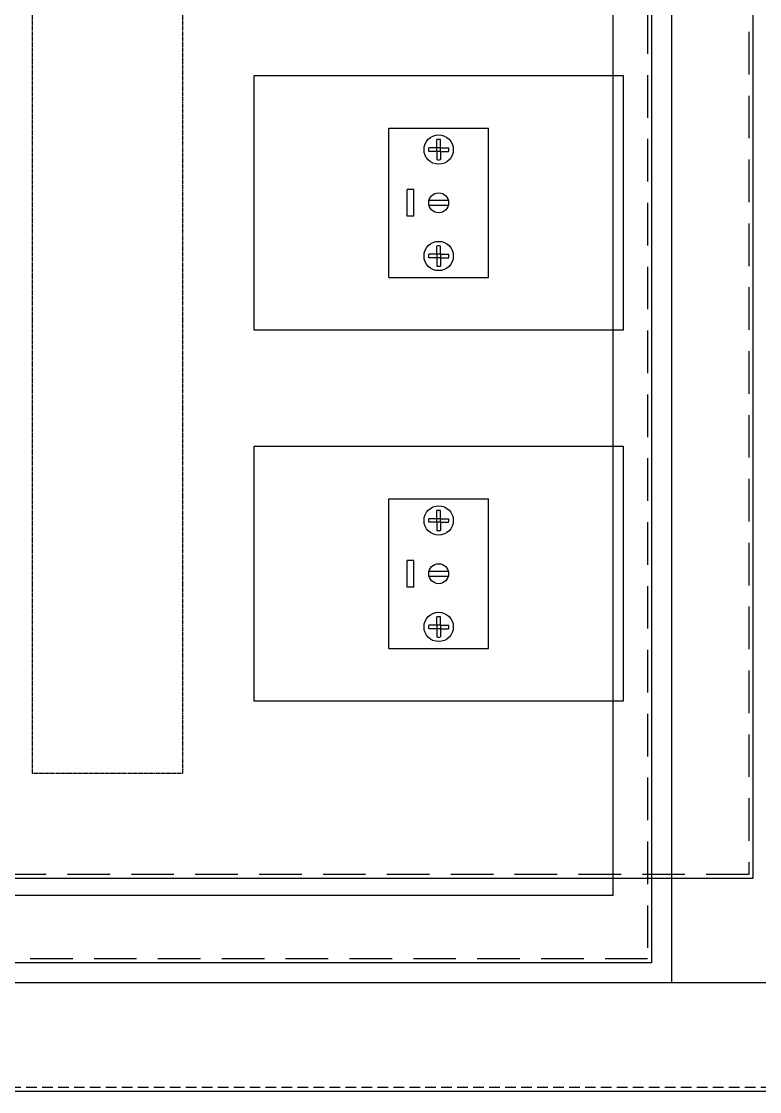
# Model space of a CAD drawing. Header units: millimetres. Extents: x 0 to 4227, y 0 to 2989.
# Drawn here: x 2951.5 to 3171.6, y 950.2 to 1269.4 of the extents above; entities that cross this region are included whole.
import ezdxf

# ---------------------------------------------------------------- set-up
doc = ezdxf.new("R2010")
doc.units = ezdxf.units.MM
for name, pattern in [('DASHED', [0.75, 0.5, -0.25]), ('HIDDEN2', [4.7625, 3.175, -1.5875]), ('HIDDENX2', [19.05, 12.7, -6.35])]:
    doc.linetypes.add(name, pattern=pattern)
doc.layers.add('THIET BI', color=2, linetype='Continuous')

msp = doc.modelspace()

# ---------------------------------------------------------------- linework, layer by layer
for p, q in [((3061.04, 1192.97), (3061.04, 1237.6)), ((3061.04, 1237.6), (3090.79, 1237.6)), ((3090.79, 1192.97), (3090.79, 1237.6)), ((3066.47, 1211.32), (3066.47, 1219.25)), ((3068.46, 1219.25), (3066.47, 1219.25)), ((3068.46, 1211.32), (3068.46, 1219.25)), ((3073.03, 1216.03), (3078.79, 1216.03)), ((3073.03, 1214.54), (3078.79, 1214.54)), ((3068.46, 1211.32), (3066.47, 1211.32)), ((3061.04, 1192.97), (3090.79, 1192.97)), ((3061.04, 1082.35), (3061.04, 1126.97)), ((3061.04, 1126.97), (3090.79, 1126.97)), ((3090.79, 1082.35), (3090.79, 1126.97)), ((3066.47, 1100.69), (3066.47, 1108.63)), ((3068.46, 1108.63), (3066.47, 1108.63)), ((3068.46, 1100.69), (3068.46, 1108.63)), ((3073.03, 1105.4), (3078.79, 1105.4)), ((3073.03, 1103.91), (3078.79, 1103.91)), ((3068.46, 1100.69), (3066.47, 1100.69)), ((3061.04, 1082.35), (3090.79, 1082.35))]:
    msp.add_line(p, q)
at = {"color": 0, "linetype": 'Continuous'}
for p, q in [((3075.37, 1231.69), (3075.37, 1234.13)), ((3076.45, 1231.69), (3076.45, 1234.13)), ((3075.37, 1231.69), (3072.93, 1231.69)), ((3075.37, 1230.61), (3072.93, 1230.61)), ((3076.45, 1231.69), (3075.37, 1231.69)), ((3075.37, 1230.61), (3075.37, 1231.69)), ((3076.45, 1230.61), (3075.37, 1230.61)), ((3075.37, 1230.61), (3075.37, 1228.17)), ((3076.45, 1231.69), (3078.89, 1231.69)), ((3076.45, 1230.61), (3076.45, 1231.69)), ((3076.45, 1230.61), (3078.89, 1230.61)), ((3076.45, 1230.61), (3076.45, 1228.17)), ((3075.37, 1199.96), (3075.37, 1202.4)), ((3076.45, 1199.96), (3076.45, 1202.4)), ((3075.37, 1199.96), (3072.93, 1199.96)), ((3075.37, 1198.88), (3072.93, 1198.88)), ((3075.37, 1199.96), (3075.37, 1198.88)), ((3076.45, 1199.96), (3075.37, 1199.96)), ((3075.37, 1198.88), (3075.37, 1196.44)), ((3076.45, 1198.88), (3075.37, 1198.88)), ((3076.45, 1199.96), (3078.89, 1199.96)), ((3076.45, 1199.96), (3076.45, 1198.88)), ((3076.45, 1198.88), (3078.89, 1198.88)), ((3076.45, 1198.88), (3076.45, 1196.44)), ((3075.37, 1121.06), (3072.93, 1121.06)), ((3075.37, 1121.06), (3075.37, 1123.51)), ((3076.45, 1121.06), (3075.37, 1121.06)), ((3075.37, 1119.99), (3075.37, 1121.06)), ((3076.45, 1121.06), (3076.45, 1123.51)), ((3076.45, 1121.06), (3078.89, 1121.06)), ((3076.45, 1119.99), (3076.45, 1121.06)), ((3075.37, 1119.99), (3072.93, 1119.99)), ((3076.45, 1119.99), (3075.37, 1119.99)), ((3075.37, 1119.99), (3075.37, 1117.54)), ((3076.45, 1119.99), (3078.89, 1119.99)), ((3076.45, 1119.99), (3076.45, 1117.54)), ((3075.37, 1089.33), (3075.37, 1091.77)), ((3076.45, 1089.33), (3076.45, 1091.77)), ((3075.37, 1089.33), (3072.93, 1089.33)), ((3075.37, 1089.33), (3075.37, 1088.25)), ((3076.45, 1089.33), (3075.37, 1089.33)), ((3076.45, 1089.33), (3078.89, 1089.33)), ((3076.45, 1089.33), (3076.45, 1088.25)), ((3075.37, 1088.25), (3072.93, 1088.25)), ((3075.37, 1088.25), (3075.37, 1085.81)), ((3076.45, 1088.25), (3075.37, 1088.25)), ((3076.45, 1088.25), (3078.89, 1088.25)), ((3076.45, 1088.25), (3076.45, 1085.81))]:
    msp.add_line(p, q, dxfattribs=at)
at = {"color": 7}
for points in [[(2671.62, 1750.18), (3671.62, 1750.18), (3671.62, 950.18), (2671.62, 950.18)], [(2704.02, 1717.78), (3639.22, 1717.78), (3639.22, 982.58), (2704.02, 982.58)]]:
    msp.add_lwpolyline(points, close=True, dxfattribs=at)
at = {"color": 7, "linetype": 'HIDDEN2'}
msp.add_lwpolyline([(2672.82, 1748.98), (3670.42, 1748.98), (3670.42, 951.38), (2672.82, 951.38)], close=True, dxfattribs=at)
at = {"ltscale": 3}
msp.add_lwpolyline([(3145.42, 1717.78), (3197.82, 1717.78), (3197.82, 982.58), (3145.42, 982.58)], close=True, dxfattribs=at)
at = {"color": 6}
msp.add_lwpolyline([(2710.02, 1711.78), (3139.42, 1711.78), (3139.42, 988.58), (2710.02, 988.58)], close=True, dxfattribs=at)
at = {"color": 6, "linetype": 'HIDDENX2'}
msp.add_lwpolyline([(2711.22, 1710.58), (3138.22, 1710.58), (3138.22, 989.78), (2711.22, 989.78)], close=True, dxfattribs=at)
at = {"color": 3, "ltscale": 3}
msp.add_lwpolyline([(3127.92, 1691.58), (2730.22, 1691.58), (2730.22, 1008.78), (3127.92, 1008.78)], close=True, dxfattribs=at)
at = {"color": 1}
msp.add_lwpolyline([(2715.22, 1686.58), (3169.62, 1686.58), (3169.62, 1013.78), (2715.22, 1013.78)], close=True, dxfattribs=at)
at = {"color": 1, "linetype": 'HIDDENX2'}
msp.add_lwpolyline([(2716.42, 1685.38), (3168.42, 1685.38), (3168.42, 1014.98), (2716.42, 1014.98)], close=True, dxfattribs=at)
at = {"color": 7, "linetype": 'Continuous', "ltscale": 0.5}
for points in [[(3130.91, 1177.29), (3020.91, 1177.29), (3020.91, 1253.29), (3130.91, 1253.29)], [(3130.91, 1066.66), (3020.91, 1066.66), (3020.91, 1142.66), (3130.91, 1142.66)]]:
    msp.add_lwpolyline(points, close=True, dxfattribs=at)
at = {"color": 0, "linetype": 'Continuous'}
for centre in [(3075.91, 1231.15), (3075.91, 1199.42), (3075.91, 1120.53), (3075.91, 1088.79)]:
    msp.add_circle(centre, 4.37, dxfattribs=at)
for centre in [(3075.91, 1215.29), (3075.91, 1104.66)]:
    msp.add_circle(centre, 2.98)
for centre, start, end in [((3075.91, 1231.15), 79.7597, 100.2403), ((3075.91, 1231.15), 169.7597, 190.2403), ((3075.91, 1231.15), 349.7597, 10.2403), ((3075.91, 1231.15), 259.7597, 280.2403), ((3075.91, 1199.42), 79.7597, 100.2403), ((3075.91, 1199.42), 169.7597, 190.2403), ((3075.91, 1199.42), 349.7597, 10.2403), ((3075.91, 1199.42), 259.7597, 280.2403), ((3075.91, 1120.53), 169.7597, 190.2403), ((3075.91, 1120.53), 79.7597, 100.2403), ((3075.91, 1120.53), 349.7597, 10.2403), ((3075.91, 1120.53), 259.7597, 280.2403), ((3075.91, 1088.79), 79.7597, 100.2403), ((3075.91, 1088.79), 169.7597, 190.2403), ((3075.91, 1088.79), 349.7597, 10.2403), ((3075.91, 1088.79), 259.7597, 280.2403)]:
    msp.add_arc(centre, 3.03, start, end, dxfattribs=at)
at = {"layer": 'THIET BI', "color": 4, "linetype": 'DASHED', "ltscale": 0.5}
msp.add_lwpolyline([(2954.66, 1045.21), (2999.66, 1045.21), (2999.66, 1655.21), (2954.66, 1655.21)], close=True, dxfattribs=at)

doc.saveas('drawing.dxf')
